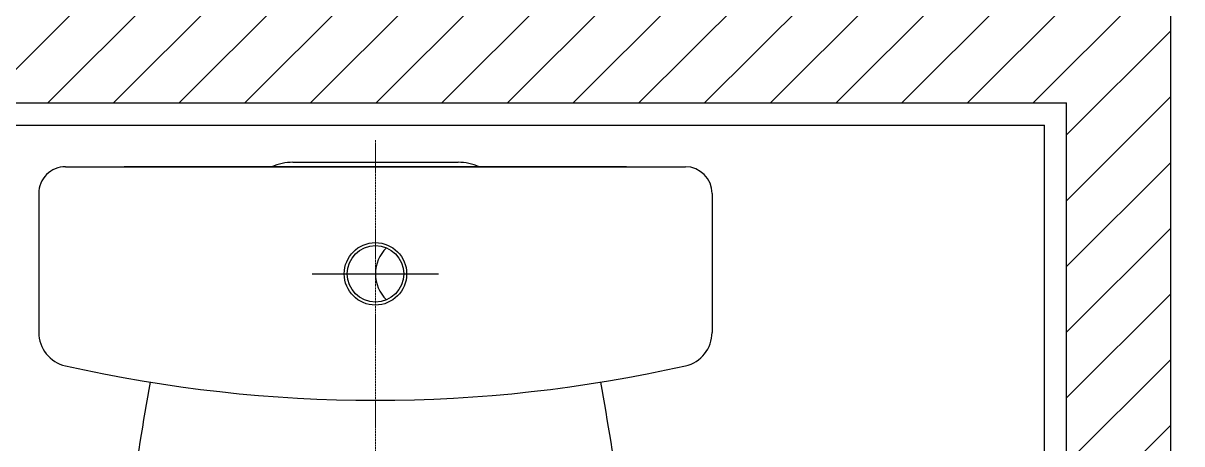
# Model space of a CAD drawing. Header units: inches. Extents: x 1721084 to 1854744, y 225101 to 488646.
# Drawn here: x 1743113 to 1743893, y 366296 to 366579 of the extents above; entities that cross this region are included whole.
import ezdxf
from ezdxf.xclip import XClip

# ---------------------------------------------------------------- set-up
doc = ezdxf.new("R2010")
doc.units = ezdxf.units.IN
doc.header["$MEASUREMENT"] = 0
doc.header["$XCLIPFRAME"] = 0
doc.set_wipeout_variables(frame=1)
doc.linetypes.add('X-PL-GF$0$X-WC-GF$0$CENTER', pattern=[6, 3, -1, 1, -1])
for name, color, linetype in [('X-PL-GF$0$X-PL-GF$0$A-XREF', 250, 'Continuous'), ('X-PL-GF$0$X-WC-GF$0$A-FLOR-PATT', 250, 'Continuous'), ('X-PL-GF$0$X-WC-GF$0$A-FLOR-WALL', 7, 'Continuous'), ('X-PL-GF$0$X-WC-GF$0$A-FLOR-WALL-FNSH', 16, 'Continuous'), ('X-PL-GF$0$X-WC-GF$0$A-FURN-EQPM', 49, 'Continuous')]:
    doc.layers.add(name, color=color, linetype=linetype)

# ---------------------------------------------------------------- blocks, each defined once
blk = doc.blocks.new('X-PL-GF$0$X-WC-GF$0$ban cau 2 khoi')
at = {"linetype": 'Continuous', "ltscale": 5}
blk.add_wipeout([(2.9992518380894353, 208.4999999999999), (3.14203960990244, 210.76273538830355), (3.497389817418366, 212.70533302003412), (4.434185707644588, 215.54262622137503), (5.813527666809364, 218.16404580876042), (7.553214844034699, 220.4667910968019), (9.79116355953829, 222.58469939829047), (13.84187818115089, 225.01581067749783), (13.84187818115089, 225.01581067749783), (16.53781756181337, 225.93833719706345), (20.99925183808773, 226.5), (33.88206211157683, 226.5), (114.38835440015646, 226.5), (119.96380086712946, 225.81399553405743), (123.9255088409368, 224.42946929983555), (128.75635912174414, 221.4599677149066), (131.38213410218307, 218.9987564481488), (134.71147196984117, 214.26897823606487), (137.46315727315863, 205.7026819417224), (147.81966964504815, 151.63912897354157), (177.63714855901256, 156.7496995201327), (200.48050710482724, 160.48578986918062), (239.9658272055085, 166.57878884024285), (273.1006283108882, 171.33654543676096), (279.94838644854536, 174.3127323501932), (287.4455098124781, 176.58547426072073), (305.74945215713564, 179.8530783728604), (321.6702323127626, 182.03991503728378), (339.97072670337684, 183.38269957479451), (353.3049951132126, 183.80273514101123), (395.99731774516783, 183.98042503743056), (424.20015872287263, 183.16079354550584), (441.1118861015808, 182.23280655343058), (457.33928365716, 180.86313992015073), (485.82073380961276, 177.1252866453293), (503.0789399396938, 173.9022372182401), (519.2303902610408, 170.1258938111115), (538.6181499782582, 164.53001044973803), (556.756405975553, 158.13987717229872), (569.5631995186938, 152.87974372106157), (583.7313274624967, 146.2576605987423), (602.9066692817323, 135.78065741980913), (618.5053303142527, 125.79153427551842), (627.455135086702, 119.34576068771742), (641.3809739059618, 107.98190645717648), (654.2998966047535, 95.43566221559342), (667.4299007085442, 79.50234578025197), (673.488590197984, 70.39965574182918), (677.3280689089107, 63.76068974071825), (682.3072834291107, 53.48190000787872), (685.9370482555094, 43.60565437707612), (689.3865653213318, 31.529248132923158), (691.5959758826853, 19.206542249545237), (692.575654330145, 9.41048556625708), (692.8838093054633, 0), (692.852027838991, -3.0254555208357488), (692.7299353802496, -6.654013212206337), (692.3725145725816, -12.12063147241497), (691.7401626079627, -18.10674052451941), (690.8968851560116, -23.830714010608062), (688.9778433309464, -33.04130284269161), (686.7162891399587, -41.067235153985166), (684.2573439176169, -48.54649954174067), (678.7972732089622, -60.9767560048532), (671.7923533639422, -73.0999037722953), (662.2076330474631, -86.35458591321418), (649.6651178397333, -100.21725160248468), (639.7952279004571, -109.3762330214401), (627.7912671638496, -119.09451095878808), (619.1708423569572, -125.33556364040214), (605.4520241295763, -134.25077377341898), (585.7970214512674, -145.21826327862897), (566.4185161209957, -154.23457161431133), (553.1550268748792, -159.50733374277445), (538.1091616180362, -164.69741231816568), (520.2630138352237, -169.86111200017547), (503.8759539053668, -173.73477170761163), (489.72623045454134, -176.46509871557953), (469.944158990411, -179.4335907535816), (456.2568649938182, -180.97264352467056), (438.282746423874, -182.42392276690822), (424.94184129366477, -183.13254668870331), (400.3766738578779, -183.96416660818073), (371.9262443090676, -184.01562930323882), (322.96729614880434, -182.17148598855255), (300.8195378530429, -179.0235577380974), (290.5341236659212, -177.16415022663318), (287.4241818235787, -176.58636192917947), (282.57146426653344, -175.182014516425), (279.51016070959736, -174.1589377188331), (277.1894923611188, -173.25247123883975), (273.0829107278475, -171.3340877764905), (147.81966964504886, -151.63912897353975), (145.16179644076462, -167.25106101342516), (136.82738926339334, -208.54873394089168), (135.78782040586205, -211.9298786865911), (134.41915961356972, -214.8033995993374), (132.41303972490772, -217.78673226961666), (129.91402971038093, -220.4691899088175), (126.1052297762053, -223.29178696889545), (121.46984769530394, -225.38269756476075), (118.70020566274022, -226.09220969027416), (114.38835440015646, -226.5), (20.99925183808773, -226.5), (15.182938247727577, -225.5343915717167), (9.81882513963592, -222.60666717692584), (6.809480115585302, -219.57476313350531), (4.9122845133274495, -216.57523883808432), (3.4375161573292985, -212.44783990039844), (2.9992518380876163, -208.50000000000006), (2.999251838091027, -69.78602281519221), (1.5803449306072253, -66.00868231592727), (0.7580215656760174, -62.855087329342894), (0.2177835924985061, -59.50870622246657), (0.018929557576882416, -56.76129369568116), (0, 55.610338669182966), (0.2597795748670251, 59.8667342408462), (0.7580215656761311, 62.85508732934818), (1.3586609353596373, 65.26742707190897), (2.2399688920436347, 67.93019241714137), (2.999251838091027, 69.78602281519761)], dxfattribs=at)
for p, q in [((20.99925183808773, 226.5), (114.3883544001564, 226.5)), ((2.999251838087728, -208.5), (2.999251838087728, 208.5)), ((2.999251838087728, 169), (2.999251838087728, -169)), ((74.99925183808955, -42.49957568943318), (74.99925183808955, 42.49957568943499)), ((20.99925183808773, -226.5), (114.3883544001564, -226.5))]:
    blk.add_line(p, q, dxfattribs=at)
at = {"linetype": 'Continuous'}
blk.add_line((0, -55.6103386691775), (0, 55.61033866918297), dxfattribs=at)
at = {"linetype": 'X-PL-GF$0$X-WC-GF$0$CENTER', "lineweight": 13, "ltscale": 0.3}
blk.add_line((-14.93260693007141, 0), (702.4366142775998, 0), dxfattribs=at)
at = {"linetype": 'Continuous'}
for radius in [21, 19]:
    blk.add_circle((74.99925183808955, 0), radius, dxfattribs=at)
at = {"linetype": 'Continuous', "ltscale": 5}
for centre, radius, start, end in [((20.99925183808955, 208.5), 18, 90, 180), ((114.3883544001583, 203.5), 23, 12.68026463906354, 90), ((-790.0648507260139, 0), 950.0641025641004, 347.3197353609364, 12.68026463906354), ((753.9782531847612, -3295.436032705005), 3499.965056777001, 97.30039712127555, 99.97333841085131), ((20.99925183808773, -208.5), 18, 180, 270), ((114.3883544001564, -203.5), 23, 270, 347.3197353609364)]:
    blk.add_arc(centre, radius, start, end, dxfattribs=at)
at = {"linetype": 'Continuous'}
for centre, radius, start, end in [((34.99965056777, 55.61033866918297), 34.99965056777001, 156.1073945366542, 180), ((74.99925183808955, 24.5), 24.4999999999999, 224.3702255546146, 315.6297744453854), ((34.99965056777, -55.6103386691775), 34.99965056777001, 180, 203.8926054633457), ((753.9782531847612, 3295.436032705005), 3499.965056777001, 260.0266615891487, 262.6996028787244)]:
    blk.add_arc(centre, radius, start, end, dxfattribs=at)
blk = doc.blocks.new('X-PL-GF$0$X-WC-GF')
at = {"layer": 'X-PL-GF$0$X-WC-GF$0$A-FLOR-PATT'}
h = blk.add_hatch(dxfattribs=at)
h.set_pattern_fill('ANSI31', color=250, scale=250)
h.set_pattern_definition([(45, (0, 0), (-22.09708691207961, 22.09708691207961), [])])
h.paths.add_polyline_path([(14625.00000000015, 2485.000000000011), (14625.00000000015, 2415.000000000026), (15415.0000000002, 2415.000000000026), (15415.0000000002, 1184.965802980234), (14815.00000000021, 1184.965802980234), (14815.00000000028, -714.9999999999022), (14885.00000000021, -714.9999999998978), (14885.00000000021, 1114.965802980234), (15485.00000000021, 1114.965802980234), (15485.00000000021, 2415.000000000011), (15675.00000000016, 2415.000000000011), (15675.00000000016, 2485.000000000011)])
h.paths.add_polyline_path([(14815, -714.9999999998681), (14515.00000001074, -714.9999999998689), (14515.00000001074, -984.9999999998956), (14815, -984.9999999998947)])
h.paths.add_polyline_path([(15485.00000000006, -814.9999999998676), (15485.00000000006, -984.9999999998944), (15784.99999998932, -984.9999999998956), (15784.99999998932, -814.9999999998684)])
h.paths.add_polyline_path([(20085.00000000016, 374.6332916433321), (19915.00000000014, 374.6332916433321), (19915.00000000016, 1.814442e-10, -0.4142135623731133), (19100.00000000016, -814.9999999998684), (16714.99999998932, -814.9999999998676), (16714.99999998931, -984.9999999998676), (19100.00000000016, -984.999999999868, 0.4142135623730951), (20085.00000000016, 1.318767e-10)])
h.paths.add_polyline_path([(20515.00000000014, 685.0000000000258), (20684.99999918885, 685.0000000000258), (20684.99999918886, 2384.999999989195), (20585.00000000014, 2384.999999989195), (20515.00000000014, 2384.999999989197)])
h.paths.add_polyline_path([(20685.00000000014, 3915.000000000026), (20515.00000000015, 3915.000000000026), (20515.00000000014, 3315.00000000002), (20685.00000000013, 3315.00000000002)])
h.paths.add_polyline_path([(17715.00000178718, 2015.000000000025), (17715.00000178719, 615.0000000000252), (19915.00000000013, 615.0000000000252), (19915.00000000013, 685.0000000000252), (17785.00000178718, 685.0000000000258), (17785.00000178716, 2085.000000000025), (16785.00000000013, 2085.000000000025), (16785.00000000016, 2885.000000000011), (16715.00000000016, 2885.000000000011), (16715.00000000016, 2485.000000000011), (16615.00000000016, 2485.000000000011), (16615.00000000016, 2415.000000000011), (16715.00000000015, 2415.000000000011), (16715.0000000001, 615.0000000000227), (16785.00000000016, 615.0000000000133), (16785.00000000015, 2015.000000000025)])
at = {"layer": 'X-PL-GF$0$X-WC-GF$0$A-FLOR-WALL'}
for p, q in [((17785.00000178718, 685.0000000000252), (17785.00000178716, 2085.000000000025)), ((16785.00000000015, 2015.000000000025), (17715.00000178718, 2015.000000000025)), ((17715.00000178719, 615.0000000000252), (17715.00000178718, 2015.000000000025))]:
    blk.add_line(p, q, dxfattribs=at)
at = {"layer": 'X-PL-GF$0$X-WC-GF$0$A-FLOR-WALL-FNSH', "ltscale": 200}
for p in [(16800.00000000015, 2000.000000000026), (17700.00000178719, 600.0000000000254)]:
    blk.add_line(p, (17700.00000178718, 2000.000000000026), dxfattribs=at)
at = {"layer": 'X-PL-GF$0$X-WC-GF$0$A-FURN-EQPM', "rotation": 270}
blk.add_blockref('X-PL-GF$0$X-WC-GF$0$ban cau 2 khoi', (17250.00000312063, 1974.999251838115), dxfattribs=at)
blk = doc.blocks.new('X-PL-GF')
at = {"layer": 'X-PL-GF$0$X-PL-GF$0$A-XREF'}
blk.add_blockref('X-PL-GF$0$X-WC-GF', (0, 0), dxfattribs=at)

msp = doc.modelspace()

# ---------------------------------------------------------------- block references
ref = msp.add_blockref('X-PL-GF', (1726100.38168202, 364510.5894645699))
XClip(ref).set_block_clipping_path([(-4378.678544013994, -12850.407672127025), (34696.321455986006, 17749.592327873004)])

doc.saveas('drawing.dxf')
